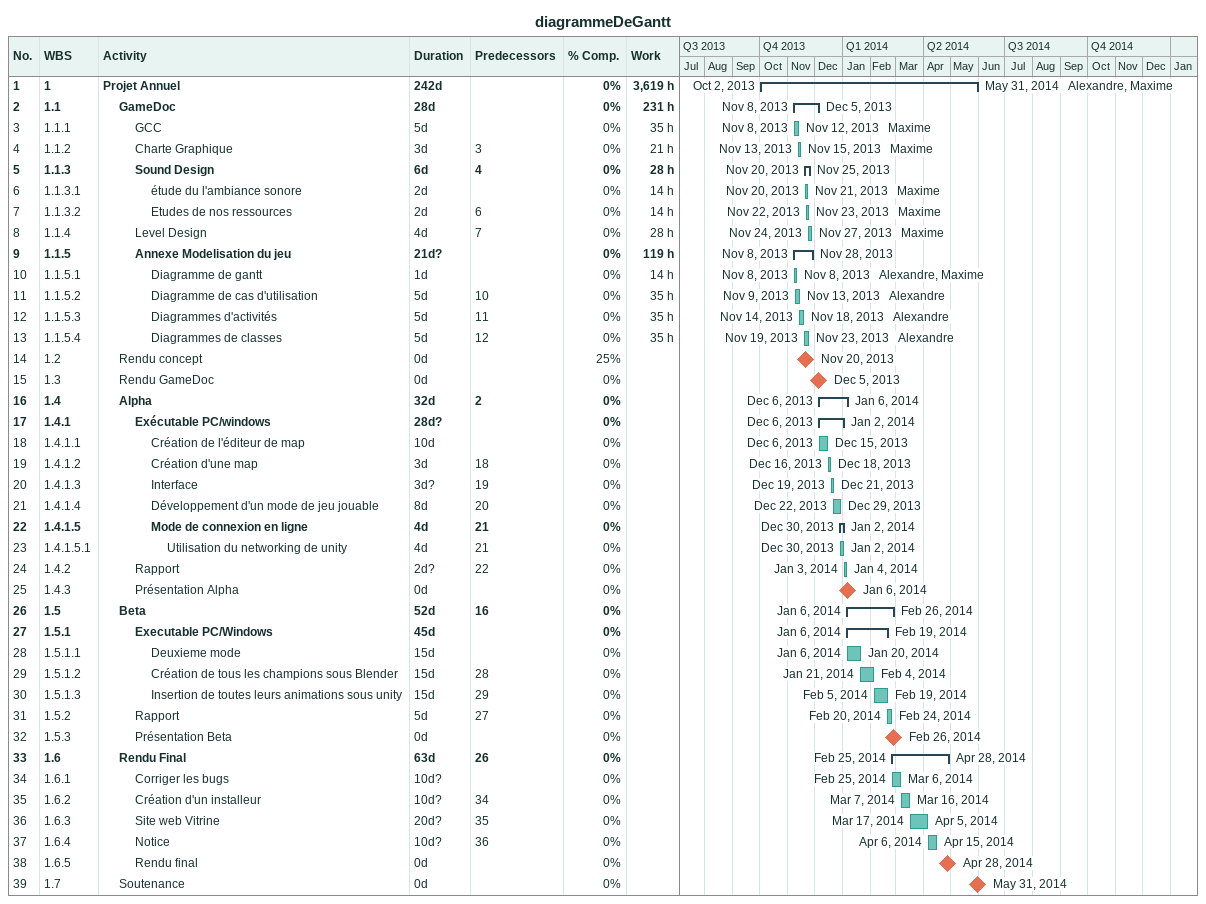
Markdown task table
diagrammeDeGantt

| ID | WBS | Task | Duration | Start | Finish | Predecessors | Resources | % complete | Work (h) |
|---|---|---|---|---|---|---|---|---|---|
| 1 | 1 | **Projet Annuel** | 242d | 2013-10-02 | 2014-05-31 |  | Alexandre, Maxime | 0 | 3619 |
| 2 | 1.1 | **GameDoc** | 28d | 2013-11-08 | 2013-12-05 |  |  | 0 | 231 |
| 3 | 1.1.1 | GCC | 5d | 2013-11-08 | 2013-11-12 |  | Maxime | 0 | 35 |
| 4 | 1.1.2 | Charte Graphique | 3d | 2013-11-13 | 2013-11-15 | 3 | Maxime | 0 | 21 |
| 5 | 1.1.3 | **Sound Design** | 6d | 2013-11-20 | 2013-11-25 | 4 |  | 0 | 28 |
| 6 | 1.1.3.1 | étude du l'ambiance sonore | 2d | 2013-11-20 | 2013-11-21 |  | Maxime | 0 | 14 |
| 7 | 1.1.3.2 | Etudes de nos ressources | 2d | 2013-11-22 | 2013-11-23 | 6 | Maxime | 0 | 14 |
| 8 | 1.1.4 | Level Design | 4d | 2013-11-24 | 2013-11-27 | 7 | Maxime | 0 | 28 |
| 9 | 1.1.5 | **Annexe Modelisation du jeu** | 21d? | 2013-11-08 | 2013-11-28 |  |  | 0 | 119 |
| 10 | 1.1.5.1 | Diagramme de gantt | 1d | 2013-11-08 | 2013-11-08 |  | Alexandre, Maxime | 0 | 14 |
| 11 | 1.1.5.2 | Diagramme de cas d'utilisation | 5d | 2013-11-09 | 2013-11-13 | 10 | Alexandre | 0 | 35 |
| 12 | 1.1.5.3 | Diagrammes d'activités | 5d | 2013-11-14 | 2013-11-18 | 11 | Alexandre | 0 | 35 |
| 13 | 1.1.5.4 | Diagrammes de classes | 5d | 2013-11-19 | 2013-11-23 | 12 | Alexandre | 0 | 35 |
| 14 | 1.2 | Rendu concept | 0d | 2013-11-20 | 2013-11-20 |  |  | 25 |  |
| 15 | 1.3 | Rendu GameDoc | 0d | 2013-12-05 | 2013-12-05 |  |  | 0 |  |
| 16 | 1.4 | **Alpha** | 32d | 2013-12-06 | 2014-01-06 | 2 |  | 0 |  |
| 17 | 1.4.1 | **Exécutable PC/windows** | 28d? | 2013-12-06 | 2014-01-02 |  |  | 0 |  |
| 18 | 1.4.1.1 | Création de l'éditeur de map | 10d | 2013-12-06 | 2013-12-15 |  |  | 0 |  |
| 19 | 1.4.1.2 | Création d'une map | 3d | 2013-12-16 | 2013-12-18 | 18 |  | 0 |  |
| 20 | 1.4.1.3 | Interface | 3d? | 2013-12-19 | 2013-12-21 | 19 |  | 0 |  |
| 21 | 1.4.1.4 | Développement d'un mode de jeu jouable | 8d | 2013-12-22 | 2013-12-29 | 20 |  | 0 |  |
| 22 | 1.4.1.5 | **Mode de connexion en ligne** | 4d | 2013-12-30 | 2014-01-02 | 21 |  | 0 |  |
| 23 | 1.4.1.5.1 | Utilisation du networking de unity | 4d | 2013-12-30 | 2014-01-02 | 21 |  | 0 |  |
| 24 | 1.4.2 | Rapport | 2d? | 2014-01-03 | 2014-01-04 | 22 |  | 0 |  |
| 25 | 1.4.3 | Présentation Alpha | 0d | 2014-01-06 | 2014-01-06 |  |  | 0 |  |
| 26 | 1.5 | **Beta** | 52d | 2014-01-06 | 2014-02-26 | 16 |  | 0 |  |
| 27 | 1.5.1 | **Executable PC/Windows** | 45d | 2014-01-06 | 2014-02-19 |  |  | 0 |  |
| 28 | 1.5.1.1 | Deuxieme mode | 15d | 2014-01-06 | 2014-01-20 |  |  | 0 |  |
| 29 | 1.5.1.2 | Création de tous les champions sous Blender | 15d | 2014-01-21 | 2014-02-04 | 28 |  | 0 |  |
| 30 | 1.5.1.3 | Insertion de toutes leurs animations sous unity | 15d | 2014-02-05 | 2014-02-19 | 29 |  | 0 |  |
| 31 | 1.5.2 | Rapport | 5d | 2014-02-20 | 2014-02-24 | 27 |  | 0 |  |
| 32 | 1.5.3 | Présentation Beta | 0d | 2014-02-26 | 2014-02-26 |  |  | 0 |  |
| 33 | 1.6 | **Rendu Final** | 63d | 2014-02-25 | 2014-04-28 | 26 |  | 0 |  |
| 34 | 1.6.1 | Corriger les bugs | 10d? | 2014-02-25 | 2014-03-06 |  |  | 0 |  |
| 35 | 1.6.2 | Création d'un installeur | 10d? | 2014-03-07 | 2014-03-16 | 34 |  | 0 |  |
| 36 | 1.6.3 | Site web Vitrine | 20d? | 2014-03-17 | 2014-04-05 | 35 |  | 0 |  |
| 37 | 1.6.4 | Notice | 10d? | 2014-04-06 | 2014-04-15 | 36 |  | 0 |  |
| 38 | 1.6.5 | Rendu final | 0d | 2014-04-28 | 2014-04-28 |  |  | 0 |  |
| 39 | 1.7 | Soutenance | 0d | 2014-05-31 | 2014-05-31 |  |  | 0 |  |
